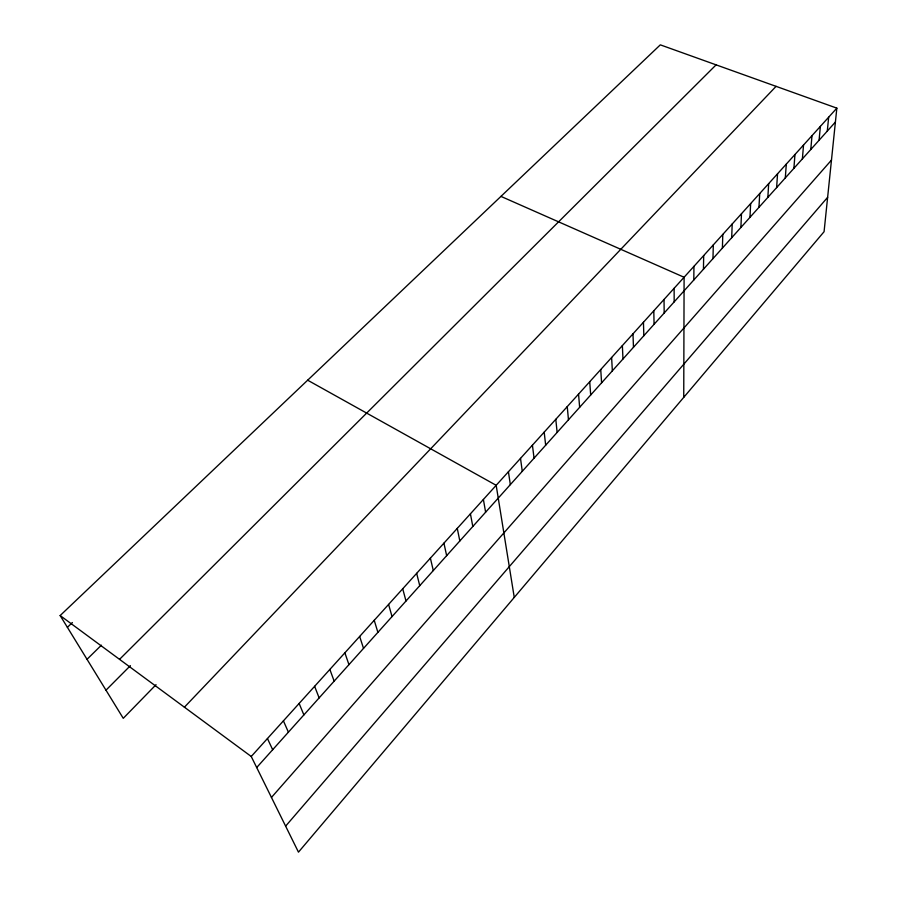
<?xml version="1.0" encoding="UTF-8"?>
<svg xmlns="http://www.w3.org/2000/svg" width="897" height="897" viewBox="0 0 897 897"><rect width="100%" height="100%" fill="white"/><g stroke="black" fill="none" stroke-linecap="round" stroke-linejoin="round"><path stroke-width="1.35" d="M683.738 397.371L684.097 277.263L500.952 196.398M693.807 279.976L693.942 266.353M703.45 269.223L703.685 255.578M712.969 258.605L713.306 244.926M722.388 248.099L722.803 234.409M731.683 237.727L732.199 224.003M740.888 227.468L741.483 213.733M749.97 217.332L750.654 203.574M758.952 207.308L759.725 193.528M767.843 197.407L768.684 183.605M776.623 187.608L777.553 173.794M785.301 177.92L786.31 164.095M793.89 168.344L794.966 154.508M802.378 158.881L803.533 145.034M810.776 149.507L811.998 135.649M819.073 140.246L820.374 126.387M827.292 131.097L828.66 117.215M836.845 108.145L824.074 231.706L298.466 852.15L251.238 756.485L60.155 615.555L660.315 44.85L836.845 108.145L251.238 756.485M285.627 826.137L827.628 197.329M271.455 797.444L831.474 160.081M256.699 767.54L835.41 122.037M184.401 707.195L776.073 86.359M156.044 684.691L123.259 718.318L60.155 615.555M105.981 690.185L130.413 665.641M119.548 659.362L716.109 64.853M87.02 659.306L101.417 645.178M67.387 627.328L72.388 622.54M307.66 380.205L496.176 485.311L514.261 597.413M267.452 738.534L272.666 749.724M283.418 720.852L288.397 732.187M299.138 703.45L303.881 714.92M314.623 686.317L319.13 697.9M329.861 669.442L334.155 681.148M344.874 652.825L348.944 664.643M359.663 636.455L363.52 648.385M374.228 620.32L377.884 632.363M388.58 604.432L392.045 616.575M402.719 588.78L405.993 601.012M416.657 573.351L419.74 585.685M430.381 558.147L433.296 570.559M443.925 543.167L446.65 555.658M457.268 528.389L459.825 540.969M470.42 513.824L472.809 526.483M483.393 499.472L485.613 512.198M508.42 471.755L510.337 484.627M520.507 458.378L522.267 471.317M532.426 445.181L534.051 458.176M544.187 432.163L545.668 445.215M555.792 419.314L557.138 432.421M567.252 406.621L568.463 419.785M578.554 394.108L579.641 407.316M589.721 381.741L590.686 395.005M600.743 369.542L601.584 382.851M611.619 357.499L612.348 370.842M622.372 345.603L622.967 358.991M632.979 333.852L633.473 347.285M643.452 322.258L643.833 335.725M653.801 310.799L654.07 324.299M664.027 299.486L664.184 313.019M674.118 288.307L674.185 301.874"/></g></svg>
